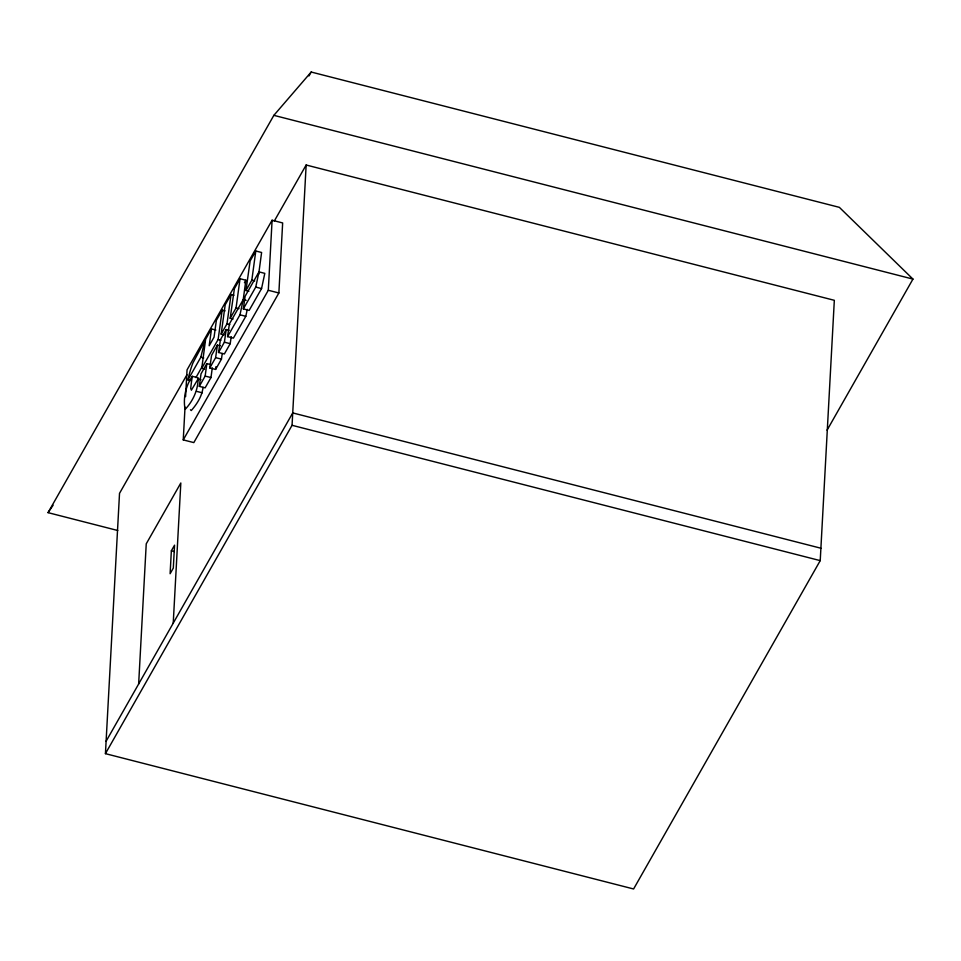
<?xml version="1.0" encoding="UTF-8"?>
<svg xmlns="http://www.w3.org/2000/svg" width="961" height="961" viewBox="0 0 961 961"><rect width="100%" height="100%" fill="white"/><g stroke="black" fill="none" stroke-linecap="round" stroke-linejoin="round"><path stroke-width="1.44" d="M274.305 221.03L306.151 165.004L834.328 300.312L820.226 560.623L633.599 888.973L105.434 753.652L119.524 493.341L186.927 374.778M138.648 683.992L146.24 543.83L180.824 482.987L173.232 623.16M171.358 550.797L170.109 573.729L173.304 568.095L174.554 545.163L171.358 550.797L174.253 551.542M185.593 396.689L187.047 369.865L272.095 220.237L282.654 222.94L278.87 292.973L193.822 442.601L183.251 439.898L185.029 407.116M183.251 439.898L268.299 290.27L272.095 220.237M105.434 753.652L292.06 425.303L306.151 165.004M197.726 380.592L198.158 377.817L192.344 376.328C185.833 385.457 183.058 397.878 184.992 408.869L185.449 409.05C192.897 401.061 198.026 390.094 198.086 378.97L201.005 379.715M190.458 409.758L191.263 410.539C196.861 404.281 202.218 395.896 203.023 387.319M204.681 369L201.774 368.255L205.642 339.221L211.492 328.938L215.853 330.055M212.285 367.871L210.976 377.565L205.137 387.848L199.311 386.358L205.161 376.075L206.843 363.606L211.204 364.724M199.311 386.358L201.017 373.853L206.843 363.606M211.492 328.938L209.186 345.744L214.051 337.191L216.357 320.385L222.183 310.139L225.09 310.883M233.091 319.016L230.184 318.271L236.07 307.904L240.034 278.726L245.86 280.216L243.085 300.637M248.851 291.291L245.944 290.534L251.83 280.18L255.794 251.001L261.608 252.491L258.641 274.378M201.774 368.255L218.135 339.461L222.183 310.139M224.057 334.86L221.15 334.116L225.198 304.781L231.048 294.498L233.955 295.243M221.15 334.116L227 323.833L231.048 294.498M222.243 353.552L221.45 359.138L215.612 369.42L209.786 367.931L211.552 355.366L217.402 345.083L220.309 345.828M209.786 367.931L215.636 357.648L217.402 345.083M215.612 369.42L215.997 366.634M230.184 318.271L234.388 288.672L240.034 278.726M247.277 309.394L245.8 316.301L233.403 338.116L227.577 336.626L229.367 323.977L243.229 299.604L246.136 300.349M243.337 308.901L245.127 296.252L258.989 271.879L264.804 273.368L261.56 288.576L249.163 310.391L243.337 308.901L255.746 287.087L258.989 271.879M245.944 290.534L250.136 260.948L255.794 251.001M231.217 336.662L230.208 343.678L224.369 353.972L218.543 352.483L224.393 342.188L226.207 329.551L229.114 330.296M218.543 352.483L220.417 339.726L226.207 329.551M192.344 376.328L191.683 380.484A65.528 15.268 -75.6 0 0 190.722 388.424L191.383 390.19L198.086 378.97M227.577 336.626L239.986 314.812L243.229 299.604M187.948 379.883L189.125 374.85A27.449 6.391 -75.6 0 1 192.933 362.91L204.969 340.386L200.837 357.192L187.948 379.883L190.855 380.628M117.771 530.508L48.05 512.645L273.861 115.344L311.184 72.027L839.361 207.348L912.95 279.086L827.061 430.192M308.961 75.943L311.184 72.027M244.442 282.702L245.86 280.216M195.912 377.589L202.363 366.249M106.106 741.255L292.733 412.918L820.898 548.226M48.05 512.645L53.095 505.246M273.861 115.344L912.95 279.086M251.83 280.18L254.737 280.924M255.746 287.087L261.56 288.576M268.299 290.27L278.87 292.973M236.07 307.904L238.977 308.649M239.986 314.812L245.8 316.301M227 323.833L229.907 324.578M218.135 339.461L221.042 340.206M224.393 342.188L230.208 343.678M215.636 357.648L221.45 359.138M200.837 357.192L203.744 357.936M205.161 376.075L210.976 377.565M196.488 391.331L202.315 392.821M292.06 425.303L820.226 560.623"/></g></svg>
